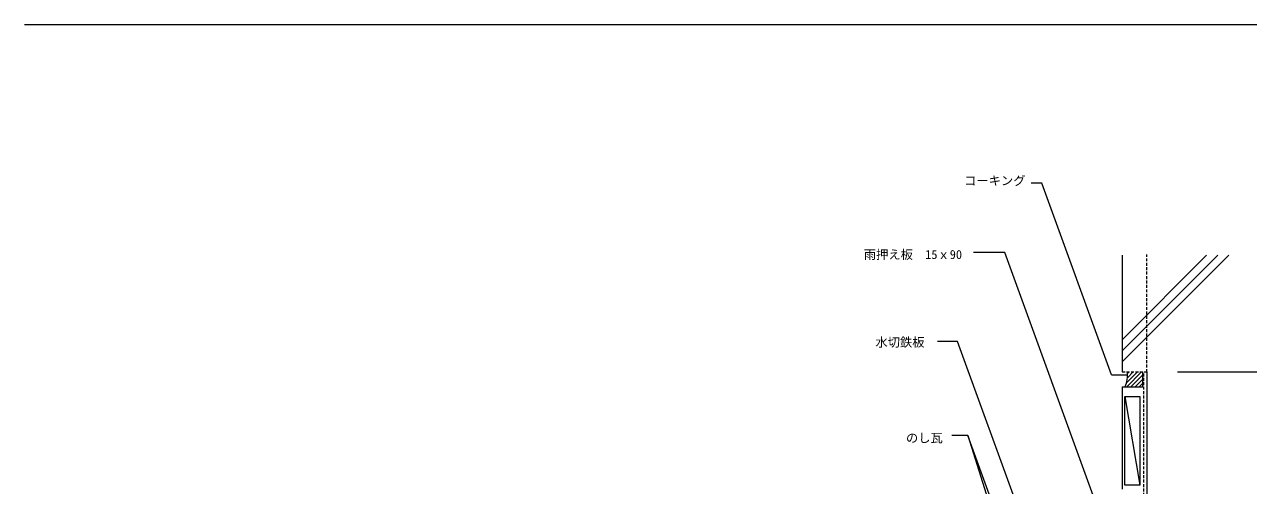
# Model space of a CAD drawing. Units: millimetres, scale not verified. Extents: x -203 to 197, y -138 to 132.
# Drawn here: x -203.2 to 45.8, y 37.9 to 131.6 of the extents above; entities that cross this region are included whole.
import ezdxf
from ezdxf.enums import TextEntityAlignment as Align

# ---------------------------------------------------------------- set-up
doc = ezdxf.new("R2010")
doc.units = ezdxf.units.MM
doc.header["$LTSCALE"] = 0.5
doc.linetypes.add('DASHED1', pattern=[1.8, 1.2, -0.6])
for name, color, linetype, lineweight in [('0-0', 5, 'Continuous', 18), ('1-0', 7, 'Continuous', 18), ('1-2', 7, 'Continuous', 18), ('1-3', 7, 'Continuous', 18)]:
    doc.layers.add(name, color=color, linetype=linetype, lineweight=lineweight)
doc.layers.add('1-6', color=7, linetype='Continuous')
doc.styles.add('ＭＳ ゴシック', font='')
doc.styles.get('ＭＳ ゴシック').set_extended_font_data('MS Gothic')

msp = doc.modelspace()

# ---------------------------------------------------------------- linework, layer by layer
at = {"layer": '0-0'}
msp.add_line((-203.2432, 131.6351), (196.7568, 131.6351), dxfattribs=at)
at = {"layer": '1-0'}
msp.add_line((25.1351, 60.973), (25.1351, 0.973), dxfattribs=at)
at = {"layer": '1-2'}
for p, q in [((3.7715, 99.3518), (1.6247, 99.3518)), ((17.9646, 60.3566), (3.7715, 99.3518)), ((-3.7706, 85.249), (-10.1424, 85.249)), ((15.3068, 32.8344), (-3.7706, 85.249)), ((20.1351, 84.7247), (20.1351, 60.973)), ((20.1351, 67.5375), (37.3223, 84.7247)), ((20.1351, 63.0121), (41.8478, 84.7247)), ((20.1351, 65.2748), (39.5851, 84.7247)), ((-13.3988, 67.1985), (-17.4433, 67.1985)), ((1.9112, 25.1346), (-13.3988, 67.1985)), ((17.9646, 60.3566), (21.3221, 60.3566)), ((21.0004, 58.7416), (23.2318, 60.973)), ((21.0803, 57.973), (24.0803, 60.973)), ((21.2108, 59.8005), (22.3833, 60.973)), ((21.2389, 60.6772), (21.5347, 60.973)), ((21.9288, 57.973), (24.3242, 60.3684)), ((31.3837, 60.973), (66.2329, 60.973)), ((22.7774, 57.973), (24.3242, 59.5198)), ((23.6259, 57.973), (24.3242, 58.6713)), ((20.6966, 55.9544), (23.6966, 37.9544)), ((-11.2476, 48.0175), (-14.5229, 48.0175))]:
    msp.add_line(p, q, dxfattribs=at)
at = {"layer": '1-2', "color": 3}
for p, q in [((24.3242, 57.973), (24.3242, 60.973)), ((20.1351, 57.973), (24.3242, 57.973)), ((20.1351, 57.973), (20.1351, 37.1657))]:
    msp.add_line(p, q, dxfattribs=at)
at = {"layer": '1-2', "linetype": 'DASHED1'}
msp.add_lwpolyline([(20.1351, 60.973), (25.1351, 60.973), (25.1351, 84.8539)], dxfattribs=at)
at = {"layer": '1-2'}
msp.add_lwpolyline([(20.6966, 37.9544), (20.6966, 55.9544), (23.6966, 55.9544), (23.6966, 37.9544)], close=True, dxfattribs=at)
msp.add_lwpolyline([(-0.3991, 18.2116), (-11.2476, 48.0175), (0.684, 10.0879)], dxfattribs=at)
at = {"layer": '1-2', "color": 3}
msp.add_arc((15.273, 60.4299), 5.971, 335.70259, 5.2187, dxfattribs=at)
at = {"layer": '1-3', "color": 3, "linetype": 'DASHED1'}
msp.add_line((24.5229, 1.5748), (24.5229, 60.973), dxfattribs=at)

# ---------------------------------------------------------------- texts
at = {"layer": '1-2', "style": 'ＭＳ ゴシック'}
msp.add_text('コーキング', height=1.833, dxfattribs=at).set_placement((-12.0291, 98.4083), align=Align.BOTTOM_LEFT)
at = {"layer": '1-6', "style": 'ＭＳ ゴシック'}
for s, p in [('雨押え板\u300015ｘ90', (-32.4434, 83.3919)), ('水切鉄板', (-30.0767, 65.5541)), ('のし瓦', (-23.8641, 46.0946))]:
    msp.add_text(s, height=1.833, dxfattribs=at).set_placement(p, align=Align.BOTTOM_LEFT)

doc.saveas('drawing.dxf')
